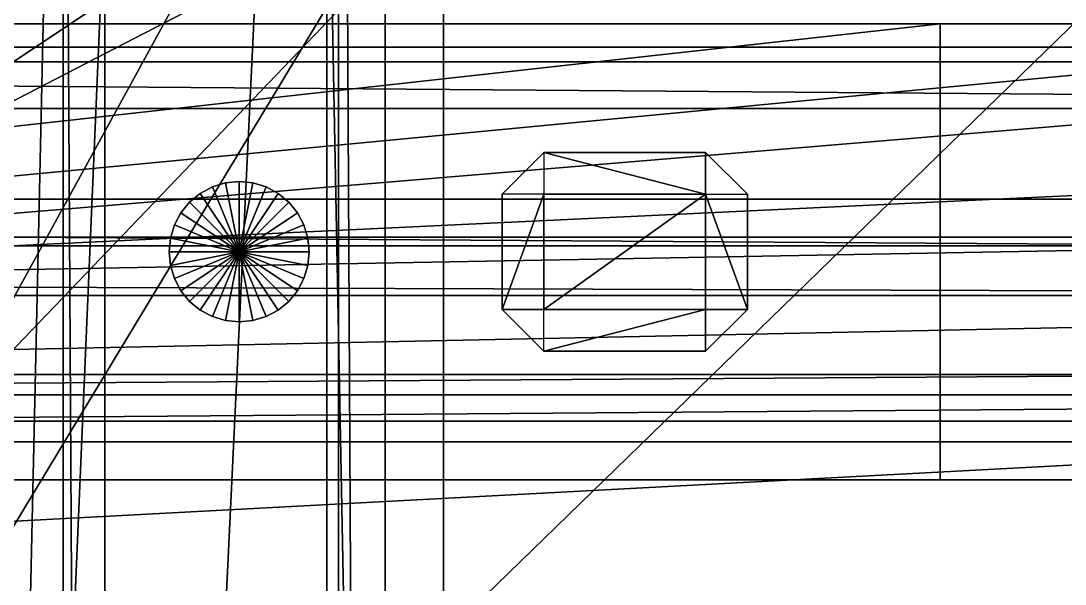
# Model space of a CAD drawing. Header units: millimetres. Extents: x -18 to 4450, y -985 to 970.
# Drawn here: x 3047.6 to 3226.4, y 373.1 to 469.5 of the extents above; entities that cross this region are included whole.
import ezdxf

# ---------------------------------------------------------------- set-up
doc = ezdxf.new("R2010")
doc.units = ezdxf.units.MM
for name, color, linetype in [('as_fitted_routes__j40_rt_028_p_clips_tabs_grommets_and_loom_guards_shared_route_support_9_clip', 9, 'CONTINUOUS'), ('body__floor_cross_pressing_6', 40, 'CONTINUOUS'), ('body__floor_pan', 40, 'CONTINUOUS'), ('body__rear_floor_longitudinal_rib_5', 40, 'CONTINUOUS'), ('body__rear_load_floor', 40, 'CONTINUOUS'), ('body__right_rear_inner_wheel_tub', 40, 'CONTINUOUS'), ('chassis__right_frame_rail', 251, 'CONTINUOUS'), ('fuel_system__fuel_tank_retaining_strap_2', 9, 'CONTINUOUS'), ('fuel_system__rear_underfloor_fuel_tank', 3, 'CONTINUOUS'), ('hard_top__white_hardtop_crowned_roof_skin', 7, 'CONTINUOUS'), ('hard_top__white_hardtop_roof', 7, 'CONTINUOUS'), ('interior__rear_bench_base', 30, 'CONTINUOUS'), ('interior__rear_bench_seat_seam', 250, 'CONTINUOUS'), ('interior__rear_floor_mat', 250, 'CONTINUOUS'), ('running_gear__rear_axle_tube', 9, 'CONTINUOUS'), ('running_gear__rear_right_leaf_spring', 250, 'CONTINUOUS'), ('running_gear__rear_right_leaf_spring_layer_1', 250, 'CONTINUOUS'), ('running_gear__rear_right_leaf_spring_layer_2', 250, 'CONTINUOUS'), ('running_gear__rear_right_leaf_spring_layer_3', 250, 'CONTINUOUS'), ('running_gear__rear_right_u_bolt_2', 9, 'CONTINUOUS')]:
    doc.layers.add(name, color=color, linetype=linetype)

msp = doc.modelspace()

# ---------------------------------------------------------------- linework, layer by layer
at = {"layer": 'as_fitted_routes__j40_rt_028_p_clips_tabs_grommets_and_loom_guards_shared_route_support_9_clip'}
for points in [[(3130.000114, 439.859986, 627.139986), (3137.140036, 446.999997, 627.139986), (3137.140036, 446.999997, 646.860003)], [(3130.000114, 439.859986, 627.139986), (3137.140036, 446.999997, 646.860003), (3130.000114, 439.859986, 646.860003)], [(3130.000114, 439.859986, 627.139986), (3137.140036, 446.999997, 627.139986), (3137.140036, 439.859986, 620.000005)], [(3130.000114, 439.859986, 646.860003), (3137.140036, 446.999997, 646.860003), (3137.140036, 439.859986, 653.999984)], [(3137.140036, 446.999997, 627.139986), (3137.140036, 446.999997, 646.860003), (3164.86001, 446.999997, 646.860003)], [(3137.140036, 446.999997, 627.139986), (3164.86001, 446.999997, 646.860003), (3164.86001, 446.999997, 627.139986)], [(3137.140036, 446.999997, 627.139986), (3137.140036, 439.859986, 620.000005), (3164.86001, 439.859986, 620.000005)], [(3137.140036, 446.999997, 627.139986), (3164.86001, 439.859986, 620.000005), (3164.86001, 446.999997, 627.139986)], [(3137.140036, 446.999997, 646.860003), (3137.140036, 439.859986, 653.999984), (3164.86001, 439.859986, 653.999984)], [(3137.140036, 446.999997, 646.860003), (3164.86001, 439.859986, 653.999984), (3164.86001, 446.999997, 646.860003)], [(3171.999931, 439.859986, 627.139986), (3164.86001, 446.999997, 627.139986), (3164.86001, 446.999997, 646.860003)], [(3171.999931, 439.859986, 627.139986), (3164.86001, 446.999997, 646.860003), (3171.999931, 439.859986, 646.860003)], [(3171.999931, 439.859986, 627.139986), (3164.86001, 446.999997, 627.139986), (3164.86001, 439.859986, 620.000005)], [(3171.999931, 439.859986, 646.860003), (3164.86001, 446.999997, 646.860003), (3164.86001, 439.859986, 653.999984)], [(3130.000114, 420.139998, 627.139986), (3130.000114, 420.139998, 646.860003), (3130.000114, 439.859986, 646.860003)], [(3130.000114, 420.139998, 627.139986), (3130.000114, 439.859986, 646.860003), (3130.000114, 439.859986, 627.139986)], [(3130.000114, 420.139998, 627.139986), (3137.140036, 420.139998, 620.000005), (3137.140036, 439.859986, 620.000005)], [(3130.000114, 420.139998, 627.139986), (3137.140036, 439.859986, 620.000005), (3130.000114, 439.859986, 627.139986)], [(3130.000114, 420.139998, 646.860003), (3137.140036, 420.139998, 653.999984), (3137.140036, 439.859986, 653.999984)], [(3130.000114, 420.139998, 646.860003), (3137.140036, 439.859986, 653.999984), (3130.000114, 439.859986, 646.860003)], [(3137.140036, 420.139998, 653.999984), (3164.86001, 420.139998, 653.999984), (3164.86001, 439.859986, 653.999984)], [(3137.140036, 420.139998, 653.999984), (3164.86001, 439.859986, 653.999984), (3137.140036, 439.859986, 653.999984)], [(3137.140036, 420.139998, 620.000005), (3137.140036, 439.859986, 620.000005), (3164.86001, 439.859986, 620.000005)], [(3137.140036, 420.139998, 620.000005), (3164.86001, 439.859986, 620.000005), (3164.86001, 420.139998, 620.000005)], [(3171.999931, 420.139998, 627.139986), (3164.86001, 420.139998, 620.000005), (3164.86001, 439.859986, 620.000005)], [(3171.999931, 420.139998, 627.139986), (3164.86001, 439.859986, 620.000005), (3171.999931, 439.859986, 627.139986)], [(3171.999931, 420.139998, 646.860003), (3164.86001, 420.139998, 653.999984), (3164.86001, 439.859986, 653.999984)], [(3171.999931, 420.139998, 646.860003), (3164.86001, 439.859986, 653.999984), (3171.999931, 439.859986, 646.860003)], [(3171.999931, 420.139998, 627.139986), (3171.999931, 439.859986, 627.139986), (3171.999931, 439.859986, 646.860003)], [(3171.999931, 420.139998, 627.139986), (3171.999931, 439.859986, 646.860003), (3171.999931, 420.139998, 646.860003)], [(3130.000114, 420.139998, 627.139986), (3137.140036, 412.999988, 627.139986), (3137.140036, 412.999988, 646.860003)], [(3130.000114, 420.139998, 627.139986), (3137.140036, 412.999988, 646.860003), (3130.000114, 420.139998, 646.860003)], [(3130.000114, 420.139998, 627.139986), (3137.140036, 412.999988, 627.139986), (3137.140036, 420.139998, 620.000005)], [(3130.000114, 420.139998, 646.860003), (3137.140036, 412.999988, 646.860003), (3137.140036, 420.139998, 653.999984)], [(3137.140036, 412.999988, 627.139986), (3137.140036, 420.139998, 620.000005), (3164.86001, 420.139998, 620.000005)], [(3137.140036, 412.999988, 627.139986), (3164.86001, 420.139998, 620.000005), (3164.86001, 412.999988, 627.139986)], [(3137.140036, 412.999988, 646.860003), (3137.140036, 420.139998, 653.999984), (3164.86001, 420.139998, 653.999984)], [(3137.140036, 412.999988, 646.860003), (3164.86001, 420.139998, 653.999984), (3164.86001, 412.999988, 646.860003)], [(3171.999931, 420.139998, 627.139986), (3164.86001, 412.999988, 627.139986), (3164.86001, 412.999988, 646.860003)], [(3171.999931, 420.139998, 627.139986), (3164.86001, 412.999988, 646.860003), (3171.999931, 420.139998, 646.860003)], [(3171.999931, 420.139998, 627.139986), (3164.86001, 412.999988, 627.139986), (3164.86001, 420.139998, 620.000005)], [(3171.999931, 420.139998, 646.860003), (3164.86001, 412.999988, 646.860003), (3164.86001, 420.139998, 653.999984)], [(3137.140036, 412.999988, 627.139986), (3164.86001, 412.999988, 627.139986), (3164.86001, 412.999988, 646.860003)], [(3137.140036, 412.999988, 627.139986), (3164.86001, 412.999988, 646.860003), (3137.140036, 412.999988, 646.860003)]]:
    msp.add_3dface(points, dxfattribs=at)
at = {"layer": 'body__floor_cross_pressing_6'}
for points in [[(3027.139902, -622.860014, 768.999994), (3054.860115, -622.860014, 768.999994), (3054.860115, 622.860014, 768.999994)], [(3027.139902, -622.860014, 768.999994), (3054.860115, 622.860014, 768.999994), (3027.139902, 622.860014, 768.999994)], [(3027.139902, -622.860014, 735.000014), (3027.139902, 622.860014, 735.000014), (3054.860115, 622.860014, 735.000014)], [(3027.139902, -622.860014, 735.000014), (3054.860115, 622.860014, 735.000014), (3054.860115, -622.860014, 735.000014)], [(3062.000036, -622.860014, 742.139995), (3054.860115, -622.860014, 735.000014), (3054.860115, 622.860014, 735.000014)], [(3062.000036, -622.860014, 742.139995), (3054.860115, 622.860014, 735.000014), (3062.000036, 622.860014, 742.139995)], [(3062.000036, -622.860014, 761.860013), (3054.860115, -622.860014, 768.999994), (3054.860115, 622.860014, 768.999994)], [(3062.000036, -622.860014, 761.860013), (3054.860115, 622.860014, 768.999994), (3062.000036, 622.860014, 761.860013)], [(3062.000036, -622.860014, 742.139995), (3062.000036, 622.860014, 742.139995), (3062.000036, 622.860014, 761.860013)], [(3062.000036, -622.860014, 742.139995), (3062.000036, 622.860014, 761.860013), (3062.000036, -622.860014, 761.860013)]]:
    msp.add_3dface(points, dxfattribs=at)
at = {"layer": 'body__floor_pan'}
for points in [[(901.549995, -653.450012, 670.000017), (3428.450108, -653.450012, 670.000017), (3428.450108, 653.450012, 670.000017)], [(901.549995, -653.450012, 670.000017), (3428.450108, 653.450012, 670.000017), (901.549995, 653.450012, 670.000017)], [(901.549995, -653.450012, 615.00001), (901.549995, 653.450012, 615.00001), (3428.450108, 653.450012, 615.00001)], [(901.549995, -653.450012, 615.00001), (3428.450108, 653.450012, 615.00001), (3428.450108, -653.450012, 615.00001)]]:
    msp.add_3dface(points, dxfattribs=at)
at = {"layer": 'body__rear_floor_longitudinal_rib_5'}
for points in [[(2057.980061, 439.00001, 747.979999), (2057.980061, 439.00001, 774.020016), (3272.020102, 439.00001, 774.020016)], [(2057.980061, 439.00001, 747.979999), (3272.020102, 439.00001, 774.020016), (3272.020102, 439.00001, 747.979999)], [(2057.980061, 439.00001, 747.979999), (2057.980061, 431.019992, 740.00001), (3272.020102, 431.019992, 740.00001)], [(2057.980061, 439.00001, 747.979999), (3272.020102, 431.019992, 740.00001), (3272.020102, 439.00001, 747.979999)], [(2057.980061, 439.00001, 774.020016), (2057.980061, 431.019992, 782.000005), (3272.020102, 431.019992, 782.000005)], [(2057.980061, 439.00001, 774.020016), (3272.020102, 431.019992, 782.000005), (3272.020102, 439.00001, 774.020016)], [(2057.980061, 408.980012, 782.000005), (3272.020102, 408.980012, 782.000005), (3272.020102, 431.019992, 782.000005)], [(2057.980061, 408.980012, 782.000005), (3272.020102, 431.019992, 782.000005), (2057.980061, 431.019992, 782.000005)], [(2057.980061, 408.980012, 740.00001), (2057.980061, 431.019992, 740.00001), (3272.020102, 431.019992, 740.00001)], [(2057.980061, 408.980012, 740.00001), (3272.020102, 431.019992, 740.00001), (3272.020102, 408.980012, 740.00001)], [(2057.980061, 400.999993, 747.979999), (2057.980061, 408.980012, 740.00001), (3272.020102, 408.980012, 740.00001)], [(2057.980061, 400.999993, 747.979999), (3272.020102, 408.980012, 740.00001), (3272.020102, 400.999993, 747.979999)], [(2057.980061, 400.999993, 774.020016), (2057.980061, 408.980012, 782.000005), (3272.020102, 408.980012, 782.000005)], [(2057.980061, 400.999993, 774.020016), (3272.020102, 408.980012, 782.000005), (3272.020102, 400.999993, 774.020016)], [(2057.980061, 400.999993, 747.979999), (3272.020102, 400.999993, 747.979999), (3272.020102, 400.999993, 774.020016)], [(2057.980061, 400.999993, 747.979999), (3272.020102, 400.999993, 774.020016), (2057.980061, 400.999993, 774.020016)]]:
    msp.add_3dface(points, dxfattribs=at)
at = {"layer": 'body__rear_load_floor'}
for points in [[(2068.82, -606.180012, 731.999993), (3231.179953, -606.180012, 731.999993), (3231.179953, 606.180012, 731.999993)], [(2068.82, -606.180012, 731.999993), (3231.179953, 606.180012, 731.999993), (2068.82, 606.180012, 731.999993)], [(2068.82, -606.180012, 689.999998), (2068.82, 606.180012, 689.999998), (3231.179953, 606.180012, 689.999998)], [(2068.82, -606.180012, 689.999998), (3231.179953, 606.180012, 689.999998), (3231.179953, -606.180012, 689.999998)]]:
    msp.add_3dface(points, dxfattribs=at)
at = {"layer": 'body__right_rear_inner_wheel_tub'}
for points in [[(2690.999985, 400.999993, 1139.999986), (3368.999958, 400.999993, 1139.999986), (3368.999958, 609.000027, 1139.999986)], [(2690.999985, 400.999993, 1139.999986), (3368.999958, 609.000027, 1139.999986), (2690.999985, 609.000027, 1139.999986)], [(2690.999985, 400.999993, 754.999995), (2690.999985, 609.000027, 754.999995), (3368.999958, 609.000027, 754.999995)], [(2690.999985, 400.999993, 754.999995), (3368.999958, 609.000027, 754.999995), (3368.999958, 400.999993, 754.999995)], [(2690.999985, 365.00001, 791.000009), (2690.999985, 400.999993, 754.999995), (3368.999958, 400.999993, 754.999995)], [(2690.999985, 365.00001, 791.000009), (3368.999958, 400.999993, 754.999995), (3368.999958, 365.00001, 791.000009)], [(2690.999985, 365.00001, 1103.999972), (2690.999985, 400.999993, 1139.999986), (3368.999958, 400.999993, 1139.999986)], [(2690.999985, 365.00001, 1103.999972), (3368.999958, 400.999993, 1139.999986), (3368.999958, 365.00001, 1103.999972)]]:
    msp.add_3dface(points, dxfattribs=at)
at = {"layer": 'chassis__right_frame_rail'}
for points in [[(370.000005, 432.500005, 439.999998), (370.000005, 432.500005, 540.000021), (3490.00001, 432.500005, 540.000021)], [(370.000005, 432.500005, 439.999998), (3490.00001, 432.500005, 540.000021), (3490.00001, 432.500005, 439.999998)], [(370.000005, 432.500005, 439.999998), (370.000005, 422.500014, 430.000007), (3490.00001, 422.500014, 430.000007)], [(370.000005, 432.500005, 439.999998), (3490.00001, 422.500014, 430.000007), (3490.00001, 432.500005, 439.999998)], [(370.000005, 432.500005, 540.000021), (370.000005, 422.500014, 550.000012), (3490.00001, 422.500014, 550.000012)], [(370.000005, 432.500005, 540.000021), (3490.00001, 422.500014, 550.000012), (3490.00001, 432.500005, 540.000021)], [(370.000005, 357.499987, 550.000012), (3490.00001, 357.499987, 550.000012), (3490.00001, 422.500014, 550.000012)], [(370.000005, 357.499987, 550.000012), (3490.00001, 422.500014, 550.000012), (370.000005, 422.500014, 550.000012)], [(370.000005, 357.499987, 430.000007), (370.000005, 422.500014, 430.000007), (3490.00001, 422.500014, 430.000007)], [(370.000005, 357.499987, 430.000007), (3490.00001, 422.500014, 430.000007), (3490.00001, 357.499987, 430.000007)]]:
    msp.add_3dface(points, dxfattribs=at)
at = {"layer": 'fuel_system__fuel_tank_retaining_strap_2'}
for points in [[(3019.999981, -490.00001, 592.999995), (3062.000036, -490.00001, 592.999995), (3062.000036, 490.00001, 592.999995)], [(3019.999981, -490.00001, 592.999995), (3062.000036, 490.00001, 592.999995), (3019.999981, 490.00001, 592.999995)], [(3019.999981, -490.00001, 555.000007), (3019.999981, 490.00001, 555.000007), (3062.000036, 490.00001, 555.000007)], [(3019.999981, -490.00001, 555.000007), (3062.000036, 490.00001, 555.000007), (3062.000036, -490.00001, 555.000007)], [(3062.000036, -490.00001, 555.000007), (3062.000036, 490.00001, 555.000007), (3062.000036, 490.00001, 592.999995)], [(3062.000036, -490.00001, 555.000007), (3062.000036, 490.00001, 592.999995), (3062.000036, -490.00001, 592.999995)]]:
    msp.add_3dface(points, dxfattribs=at)
at = {"layer": 'fuel_system__rear_underfloor_fuel_tank'}
for points in [[(2869.999886, 465.000004, 405.000001), (2869.999886, 465.000004, 665.000021), (3519.999981, 465.000004, 665.000021)], [(2869.999886, 465.000004, 405.000001), (3519.999981, 465.000004, 665.000021), (3519.999981, 465.000004, 405.000001)], [(2869.999886, -465.000004, 665.000021), (3519.999981, -465.000004, 665.000021), (3519.999981, 465.000004, 665.000021)], [(2869.999886, -465.000004, 665.000021), (3519.999981, 465.000004, 665.000021), (2869.999886, 465.000004, 665.000021)], [(2869.999886, -465.000004, 405.000001), (2869.999886, 465.000004, 405.000001), (3519.999981, 465.000004, 405.000001)], [(2869.999886, -465.000004, 405.000001), (3519.999981, 465.000004, 405.000001), (3519.999981, -465.000004, 405.000001)]]:
    msp.add_3dface(points, dxfattribs=at)
at = {"layer": 'hard_top__white_hardtop_crowned_roof_skin'}
for points in [[(1125, 0, 1932.000041), (3440.000057, 0, 1942.000031), (3440.000057, 759.99999, 1896.000028)], [(1125, 0, 1932.000041), (3440.000057, 759.99999, 1896.000028), (1125, 759.99999, 1886.000037)], [(1125, 0, 1906.000018), (1125, 759.99999, 1860.000014), (3440.000057, 759.99999, 1870.000005)], [(1125, 0, 1906.000018), (3440.000057, 759.99999, 1870.000005), (3440.000057, 0, 1916.000009)]]:
    msp.add_3dface(points, dxfattribs=at)
at = {"layer": 'hard_top__white_hardtop_roof'}
for points in [[(1222.180009, -757.82001, 1896.000028), (3487.81991, -757.82001, 1896.000028), (3487.81991, 757.82001, 1896.000028)], [(1222.180009, -757.82001, 1896.000028), (3487.81991, 757.82001, 1896.000028), (1222.180009, 757.82001, 1896.000028)], [(1222.180009, -757.82001, 1838.000059), (1222.180009, 757.82001, 1838.000059), (3487.81991, 757.82001, 1838.000059)], [(1222.180009, -757.82001, 1838.000059), (3487.81991, 757.82001, 1838.000059), (3487.81991, -757.82001, 1838.000059)]]:
    msp.add_3dface(points, dxfattribs=at)
at = {"layer": 'interior__rear_bench_base'}
for points in [[(2529.999971, -519.999981, 855.000019), (3099.999905, -519.999981, 855.000019), (3099.999905, 519.999981, 855.000019)], [(2529.999971, -519.999981, 855.000019), (3099.999905, 519.999981, 855.000019), (2529.999971, 519.999981, 855.000019)], [(2529.999971, -519.999981, 720.000029), (2529.999971, 519.999981, 720.000029), (3099.999905, 519.999981, 720.000029)], [(2529.999971, -519.999981, 720.000029), (3099.999905, 519.999981, 720.000029), (3099.999905, -519.999981, 720.000029)], [(3119.999886, -519.999981, 740.00001), (3099.999905, -519.999981, 720.000029), (3099.999905, 519.999981, 720.000029)], [(3119.999886, -519.999981, 740.00001), (3099.999905, 519.999981, 720.000029), (3119.999886, 519.999981, 740.00001)], [(3119.999886, -519.999981, 834.999979), (3099.999905, -519.999981, 855.000019), (3099.999905, 519.999981, 855.000019)], [(3119.999886, -519.999981, 834.999979), (3099.999905, 519.999981, 855.000019), (3119.999886, 519.999981, 834.999979)], [(3119.999886, -519.999981, 740.00001), (3119.999886, 519.999981, 740.00001), (3119.999886, 519.999981, 834.999979)], [(3119.999886, -519.999981, 740.00001), (3119.999886, 519.999981, 834.999979), (3119.999886, -519.999981, 834.999979)]]:
    msp.add_3dface(points, dxfattribs=at)
at = {"layer": 'interior__rear_bench_seat_seam'}
for points in [[(2509.99999, -504.999995, 869.000018), (3119.999886, -504.999995, 869.000018), (3119.999886, 504.999995, 869.000018)], [(2509.99999, -504.999995, 869.000018), (3119.999886, 504.999995, 869.000018), (2509.99999, 504.999995, 869.000018)], [(2509.99999, -504.999995, 845.000029), (2509.99999, 504.999995, 845.000029), (3119.999886, 504.999995, 845.000029)], [(2509.99999, -504.999995, 845.000029), (3119.999886, 504.999995, 845.000029), (3119.999886, -504.999995, 845.000029)], [(3119.999886, -504.999995, 845.000029), (3119.999886, 504.999995, 845.000029), (3119.999886, 504.999995, 869.000018)], [(3119.999886, -504.999995, 845.000029), (3119.999886, 504.999995, 869.000018), (3119.999886, -504.999995, 869.000018)]]:
    msp.add_3dface(points, dxfattribs=at)
at = {"layer": 'interior__rear_floor_mat'}
for points in [[(2220.000029, -509.99999, 769.999981), (3269.999981, -509.99999, 769.999981), (3269.999981, 509.99999, 769.999981)], [(2220.000029, -509.99999, 769.999981), (3269.999981, 509.99999, 769.999981), (2220.000029, 509.99999, 769.999981)], [(2220.000029, -509.99999, 748.000026), (2220.000029, 509.99999, 748.000026), (3269.999981, 509.99999, 748.000026)], [(2220.000029, -509.99999, 748.000026), (3269.999981, 509.99999, 748.000026), (3269.999981, -509.99999, 748.000026)]]:
    msp.add_3dface(points, dxfattribs=at)
at = {"layer": 'running_gear__rear_axle_tube'}
for points in [[(3028.000116, -772.000015, 485.000014), (3101.999998, -772.000015, 485.000014), (3101.999998, 772.000015, 485.000014)], [(3028.000116, -772.000015, 485.000014), (3101.999998, 772.000015, 485.000014), (3028.000116, 772.000015, 485.000014)], [(3028.000116, -772.000015, 395.000011), (3028.000116, 772.000015, 395.000011), (3101.999998, 772.000015, 395.000011)], [(3028.000116, -772.000015, 395.000011), (3101.999998, 772.000015, 395.000011), (3101.999998, -772.000015, 395.000011)], [(3109.999895, -772.000015, 402.999997), (3101.999998, -772.000015, 395.000011), (3101.999998, 772.000015, 395.000011)], [(3109.999895, -772.000015, 402.999997), (3101.999998, 772.000015, 395.000011), (3109.999895, 772.000015, 402.999997)], [(3109.999895, -772.000015, 476.999998), (3101.999998, -772.000015, 485.000014), (3101.999998, 772.000015, 485.000014)], [(3109.999895, -772.000015, 476.999998), (3101.999998, 772.000015, 485.000014), (3109.999895, 772.000015, 476.999998)], [(3109.999895, -772.000015, 402.999997), (3109.999895, 772.000015, 402.999997), (3109.999895, 772.000015, 476.999998)], [(3109.999895, -772.000015, 402.999997), (3109.999895, 772.000015, 476.999998), (3109.999895, -772.000015, 476.999998)]]:
    msp.add_3dface(points, dxfattribs=at)
at = {"layer": 'running_gear__rear_right_leaf_spring'}
for points in [[(2507.999897, 462.500006, 342.999995), (2507.999897, 462.500006, 381.999999), (3542.000055, 462.500006, 381.999999)], [(2507.999897, 462.500006, 342.999995), (3542.000055, 462.500006, 381.999999), (3542.000055, 462.500006, 342.999995)], [(2507.999897, 462.500006, 342.999995), (2507.999897, 454.49999, 335.000008), (3542.000055, 454.49999, 335.000008)], [(2507.999897, 462.500006, 342.999995), (3542.000055, 454.49999, 335.000008), (3542.000055, 462.500006, 342.999995)], [(2507.999897, 462.500006, 381.999999), (2507.999897, 454.49999, 389.999986), (3542.000055, 454.49999, 389.999986)], [(2507.999897, 462.500006, 381.999999), (3542.000055, 454.49999, 389.999986), (3542.000055, 462.500006, 381.999999)], [(2507.999897, 405.499995, 389.999986), (3542.000055, 405.499995, 389.999986), (3542.000055, 454.49999, 389.999986)], [(2507.999897, 405.499995, 389.999986), (3542.000055, 454.49999, 389.999986), (2507.999897, 454.49999, 389.999986)], [(2507.999897, 405.499995, 335.000008), (2507.999897, 454.49999, 335.000008), (3542.000055, 454.49999, 335.000008)], [(2507.999897, 405.499995, 335.000008), (3542.000055, 454.49999, 335.000008), (3542.000055, 405.499995, 335.000008)], [(2507.999897, 397.500008, 342.999995), (2507.999897, 405.499995, 335.000008), (3542.000055, 405.499995, 335.000008)], [(2507.999897, 397.500008, 342.999995), (3542.000055, 405.499995, 335.000008), (3542.000055, 397.500008, 342.999995)], [(2507.999897, 397.500008, 381.999999), (2507.999897, 405.499995, 389.999986), (3542.000055, 405.499995, 389.999986)], [(2507.999897, 397.500008, 381.999999), (3542.000055, 405.499995, 389.999986), (3542.000055, 397.500008, 381.999999)], [(2507.999897, 397.500008, 342.999995), (3542.000055, 397.500008, 342.999995), (3542.000055, 397.500008, 381.999999)], [(2507.999897, 397.500008, 342.999995), (3542.000055, 397.500008, 381.999999), (2507.999897, 397.500008, 381.999999)]]:
    msp.add_3dface(points, dxfattribs=at)
at = {"layer": 'running_gear__rear_right_leaf_spring_layer_1'}
for points in [[(2500, 469.000012, 305.000007), (2500, 469.000012, 319.000006), (3434.999943, 469.000012, 319.000006)], [(2500, 469.000012, 305.000007), (3434.999943, 469.000012, 319.000006), (3434.999943, 469.000012, 305.000007)], [(2500, 391.000003, 319.000006), (3434.999943, 391.000003, 319.000006), (3434.999943, 469.000012, 319.000006)], [(2500, 391.000003, 319.000006), (3434.999943, 469.000012, 319.000006), (2500, 469.000012, 319.000006)], [(2500, 391.000003, 305.000007), (2500, 469.000012, 305.000007), (3434.999943, 469.000012, 305.000007)], [(2500, 391.000003, 305.000007), (3434.999943, 469.000012, 305.000007), (3434.999943, 391.000003, 305.000007)], [(2500, 391.000003, 305.000007), (3434.999943, 391.000003, 305.000007), (3434.999943, 391.000003, 319.000006)], [(2500, 391.000003, 305.000007), (3434.999943, 391.000003, 319.000006), (2500, 391.000003, 319.000006)]]:
    msp.add_3dface(points, dxfattribs=at)
at = {"layer": 'running_gear__rear_right_leaf_spring_layer_2'}
for points in [[(2500, 469.000012, 323.000014), (2500, 469.000012, 337.000012), (3319.999933, 469.000012, 337.000012)], [(2500, 469.000012, 323.000014), (3319.999933, 469.000012, 337.000012), (3319.999933, 469.000012, 323.000014)], [(2500, 391.000003, 337.000012), (3319.999933, 391.000003, 337.000012), (3319.999933, 469.000012, 337.000012)], [(2500, 391.000003, 337.000012), (3319.999933, 469.000012, 337.000012), (2500, 469.000012, 337.000012)], [(2500, 391.000003, 323.000014), (2500, 469.000012, 323.000014), (3319.999933, 469.000012, 323.000014)], [(2500, 391.000003, 323.000014), (3319.999933, 469.000012, 323.000014), (3319.999933, 391.000003, 323.000014)], [(2500, 391.000003, 323.000014), (3319.999933, 391.000003, 323.000014), (3319.999933, 391.000003, 337.000012)], [(2500, 391.000003, 323.000014), (3319.999933, 391.000003, 337.000012), (2500, 391.000003, 337.000012)]]:
    msp.add_3dface(points, dxfattribs=at)
at = {"layer": 'running_gear__rear_right_leaf_spring_layer_3'}
for points in [[(2500, 469.000012, 340.999991), (2500, 469.000012, 354.999989), (3204.999924, 469.000012, 354.999989)], [(2500, 469.000012, 340.999991), (3204.999924, 469.000012, 354.999989), (3204.999924, 469.000012, 340.999991)], [(2500, 391.000003, 354.999989), (3204.999924, 391.000003, 354.999989), (3204.999924, 469.000012, 354.999989)], [(2500, 391.000003, 354.999989), (3204.999924, 469.000012, 354.999989), (2500, 469.000012, 354.999989)], [(2500, 391.000003, 340.999991), (2500, 469.000012, 340.999991), (3204.999924, 469.000012, 340.999991)], [(2500, 391.000003, 340.999991), (3204.999924, 469.000012, 340.999991), (3204.999924, 391.000003, 340.999991)], [(3204.999924, 391.000003, 340.999991), (3204.999924, 469.000012, 340.999991), (3204.999924, 469.000012, 354.999989)], [(3204.999924, 391.000003, 340.999991), (3204.999924, 469.000012, 354.999989), (3204.999924, 391.000003, 354.999989)], [(2500, 391.000003, 340.999991), (3204.999924, 391.000003, 340.999991), (3204.999924, 391.000003, 354.999989)], [(2500, 391.000003, 340.999991), (3204.999924, 391.000003, 354.999989), (2500, 391.000003, 354.999989)]]:
    msp.add_3dface(points, dxfattribs=at)
at = {"layer": 'running_gear__rear_right_u_bolt_2'}
for points in [[(3082.659006, 441.769421, 300.000012), (3082.659006, 441.769421, 509.99999), (3080.407858, 441.08656, 509.99999)], [(3082.659006, 441.769421, 300.000012), (3080.407858, 441.08656, 509.99999), (3080.407858, 441.08656, 300.000012)], [(3085.000038, 430.000007, 300.000012), (3080.407858, 441.08656, 300.000012), (3082.659006, 441.769421, 300.000012)], [(3085.000038, 430.000007, 509.99999), (3082.659006, 441.769421, 509.99999), (3080.407858, 441.08656, 509.99999)], [(3085.000038, 442.000002, 300.000012), (3085.000038, 442.000002, 509.99999), (3082.659006, 441.769421, 509.99999)], [(3085.000038, 442.000002, 300.000012), (3082.659006, 441.769421, 509.99999), (3082.659006, 441.769421, 300.000012)], [(3085.000038, 430.000007, 300.000012), (3082.659006, 441.769421, 300.000012), (3085.000038, 442.000002, 300.000012)], [(3085.000038, 430.000007, 509.99999), (3085.000038, 442.000002, 509.99999), (3082.659006, 441.769421, 509.99999)], [(3087.34107, 441.769421, 300.000012), (3087.34107, 441.769421, 509.99999), (3085.000038, 442.000002, 509.99999)], [(3087.34107, 441.769421, 300.000012), (3085.000038, 442.000002, 509.99999), (3085.000038, 442.000002, 300.000012)], [(3085.000038, 430.000007, 300.000012), (3085.000038, 442.000002, 300.000012), (3087.34107, 441.769421, 300.000012)], [(3085.000038, 430.000007, 509.99999), (3087.34107, 441.769421, 509.99999), (3085.000038, 442.000002, 509.99999)], [(3085.000038, 430.000007, 300.000012), (3087.34107, 441.769421, 300.000012), (3089.592218, 441.08656, 300.000012)], [(3085.000038, 430.000007, 509.99999), (3089.592218, 441.08656, 509.99999), (3087.34107, 441.769421, 509.99999)], [(3089.592218, 441.08656, 300.000012), (3089.592218, 441.08656, 509.99999), (3087.34107, 441.769421, 509.99999)], [(3089.592218, 441.08656, 300.000012), (3087.34107, 441.769421, 509.99999), (3087.34107, 441.769421, 300.000012)], [(3078.333139, 439.977646, 300.000012), (3078.333139, 439.977646, 509.99999), (3076.514721, 438.485295, 509.99999)], [(3078.333139, 439.977646, 300.000012), (3076.514721, 438.485295, 509.99999), (3076.514721, 438.485295, 300.000012)], [(3085.000038, 430.000007, 300.000012), (3076.514721, 438.485295, 300.000012), (3078.333139, 439.977646, 300.000012)], [(3085.000038, 430.000007, 509.99999), (3078.333139, 439.977646, 509.99999), (3076.514721, 438.485295, 509.99999)], [(3080.407858, 441.08656, 300.000012), (3080.407858, 441.08656, 509.99999), (3078.333139, 439.977646, 509.99999)], [(3080.407858, 441.08656, 300.000012), (3078.333139, 439.977646, 509.99999), (3078.333139, 439.977646, 300.000012)], [(3085.000038, 430.000007, 300.000012), (3078.333139, 439.977646, 300.000012), (3080.407858, 441.08656, 300.000012)], [(3085.000038, 430.000007, 509.99999), (3080.407858, 441.08656, 509.99999), (3078.333139, 439.977646, 509.99999)], [(3085.000038, 430.000007, 300.000012), (3089.592218, 441.08656, 300.000012), (3091.666937, 439.977646, 300.000012)], [(3085.000038, 430.000007, 509.99999), (3091.666937, 439.977646, 509.99999), (3089.592218, 441.08656, 509.99999)], [(3085.000038, 430.000007, 300.000012), (3091.666937, 439.977646, 300.000012), (3093.485355, 438.485295, 300.000012)], [(3085.000038, 430.000007, 509.99999), (3093.485355, 438.485295, 509.99999), (3091.666937, 439.977646, 509.99999)], [(3091.666937, 439.977646, 300.000012), (3091.666937, 439.977646, 509.99999), (3089.592218, 441.08656, 509.99999)], [(3091.666937, 439.977646, 300.000012), (3089.592218, 441.08656, 509.99999), (3089.592218, 441.08656, 300.000012)], [(3093.485355, 438.485295, 300.000012), (3093.485355, 438.485295, 509.99999), (3091.666937, 439.977646, 509.99999)], [(3093.485355, 438.485295, 300.000012), (3091.666937, 439.977646, 509.99999), (3091.666937, 439.977646, 300.000012)], [(3076.514721, 438.485295, 300.000012), (3076.514721, 438.485295, 509.99999), (3075.022459, 436.666846, 509.99999)], [(3076.514721, 438.485295, 300.000012), (3075.022459, 436.666846, 509.99999), (3075.022459, 436.666846, 300.000012)], [(3085.000038, 430.000007, 300.000012), (3075.022459, 436.666846, 300.000012), (3076.514721, 438.485295, 300.000012)], [(3085.000038, 430.000007, 509.99999), (3076.514721, 438.485295, 509.99999), (3075.022459, 436.666846, 509.99999)], [(3085.000038, 430.000007, 300.000012), (3093.485355, 438.485295, 300.000012), (3094.977617, 436.666846, 300.000012)], [(3085.000038, 430.000007, 509.99999), (3094.977617, 436.666846, 509.99999), (3093.485355, 438.485295, 509.99999)], [(3094.977617, 436.666846, 300.000012), (3094.977617, 436.666846, 509.99999), (3093.485355, 438.485295, 509.99999)], [(3094.977617, 436.666846, 300.000012), (3093.485355, 438.485295, 509.99999), (3093.485355, 438.485295, 300.000012)], [(3075.022459, 436.666846, 300.000012), (3075.022459, 436.666846, 509.99999), (3073.913336, 434.592187, 509.99999)], [(3075.022459, 436.666846, 300.000012), (3073.913336, 434.592187, 509.99999), (3073.913336, 434.592187, 300.000012)], [(3085.000038, 430.000007, 300.000012), (3073.913336, 434.592187, 300.000012), (3075.022459, 436.666846, 300.000012)], [(3085.000038, 430.000007, 509.99999), (3075.022459, 436.666846, 509.99999), (3073.913336, 434.592187, 509.99999)], [(3085.000038, 430.000007, 300.000012), (3094.977617, 436.666846, 300.000012), (3096.086502, 434.592187, 300.000012)], [(3085.000038, 430.000007, 509.99999), (3096.086502, 434.592187, 509.99999), (3094.977617, 436.666846, 509.99999)], [(3096.086502, 434.592187, 300.000012), (3096.086502, 434.592187, 509.99999), (3094.977617, 436.666846, 509.99999)], [(3096.086502, 434.592187, 300.000012), (3094.977617, 436.666846, 509.99999), (3094.977617, 436.666846, 300.000012)], [(3073.913336, 434.592187, 300.000012), (3073.913336, 434.592187, 509.99999), (3073.230505, 432.341069, 509.99999)], [(3073.913336, 434.592187, 300.000012), (3073.230505, 432.341069, 509.99999), (3073.230505, 432.341069, 300.000012)], [(3085.000038, 430.000007, 300.000012), (3073.230505, 432.341069, 300.000012), (3073.913336, 434.592187, 300.000012)], [(3085.000038, 430.000007, 509.99999), (3073.913336, 434.592187, 509.99999), (3073.230505, 432.341069, 509.99999)], [(3085.000038, 430.000007, 300.000012), (3096.086502, 434.592187, 300.000012), (3096.769333, 432.341069, 300.000012)], [(3085.000038, 430.000007, 509.99999), (3096.769333, 432.341069, 509.99999), (3096.086502, 434.592187, 509.99999)], [(3096.769333, 432.341069, 300.000012), (3096.769333, 432.341069, 509.99999), (3096.086502, 434.592187, 509.99999)], [(3096.769333, 432.341069, 300.000012), (3096.086502, 434.592187, 509.99999), (3096.086502, 434.592187, 300.000012)], [(3073.230505, 432.341069, 300.000012), (3073.230505, 432.341069, 509.99999), (3072.999954, 430.000007, 509.99999)], [(3073.230505, 432.341069, 300.000012), (3072.999954, 430.000007, 509.99999), (3072.999954, 430.000007, 300.000012)], [(3085.000038, 430.000007, 300.000012), (3072.999954, 430.000007, 300.000012), (3073.230505, 432.341069, 300.000012)], [(3085.000038, 430.000007, 509.99999), (3073.230505, 432.341069, 509.99999), (3072.999954, 430.000007, 509.99999)], [(3085.000038, 430.000007, 300.000012), (3096.769333, 432.341069, 300.000012), (3096.999884, 430.000007, 300.000012)], [(3085.000038, 430.000007, 509.99999), (3096.999884, 430.000007, 509.99999), (3096.769333, 432.341069, 509.99999)], [(3096.999884, 430.000007, 300.000012), (3096.999884, 430.000007, 509.99999), (3096.769333, 432.341069, 509.99999)], [(3096.999884, 430.000007, 300.000012), (3096.769333, 432.341069, 509.99999), (3096.769333, 432.341069, 300.000012)], [(3072.999954, 430.000007, 300.000012), (3072.999954, 430.000007, 509.99999), (3073.230505, 427.658916, 509.99999)], [(3072.999954, 430.000007, 300.000012), (3073.230505, 427.658916, 509.99999), (3073.230505, 427.658916, 300.000012)], [(3085.000038, 430.000007, 300.000012), (3073.230505, 427.658916, 300.000012), (3072.999954, 430.000007, 300.000012)], [(3085.000038, 430.000007, 509.99999), (3072.999954, 430.000007, 509.99999), (3073.230505, 427.658916, 509.99999)], [(3085.000038, 430.000007, 300.000012), (3073.913336, 425.407797, 300.000012), (3073.230505, 427.658916, 300.000012)], [(3085.000038, 430.000007, 509.99999), (3073.230505, 427.658916, 509.99999), (3073.913336, 425.407797, 509.99999)], [(3085.000038, 430.000007, 300.000012), (3075.022459, 423.333168, 300.000012), (3073.913336, 425.407797, 300.000012)], [(3085.000038, 430.000007, 509.99999), (3073.913336, 425.407797, 509.99999), (3075.022459, 423.333168, 509.99999)], [(3085.000038, 430.000007, 300.000012), (3076.514721, 421.51472, 300.000012), (3075.022459, 423.333168, 300.000012)], [(3085.000038, 430.000007, 509.99999), (3075.022459, 423.333168, 509.99999), (3076.514721, 421.51472, 509.99999)], [(3085.000038, 430.000007, 300.000012), (3078.333139, 420.022368, 300.000012), (3076.514721, 421.51472, 300.000012)], [(3085.000038, 430.000007, 509.99999), (3076.514721, 421.51472, 509.99999), (3078.333139, 420.022368, 509.99999)], [(3085.000038, 430.000007, 300.000012), (3080.407858, 418.913454, 300.000012), (3078.333139, 420.022368, 300.000012)], [(3085.000038, 430.000007, 509.99999), (3078.333139, 420.022368, 509.99999), (3080.407858, 418.913454, 509.99999)], [(3085.000038, 430.000007, 300.000012), (3082.659006, 418.230563, 300.000012), (3080.407858, 418.913454, 300.000012)], [(3085.000038, 430.000007, 509.99999), (3080.407858, 418.913454, 509.99999), (3082.659006, 418.230563, 509.99999)], [(3085.000038, 430.000007, 300.000012), (3085.000038, 418.000013, 300.000012), (3082.659006, 418.230563, 300.000012)], [(3085.000038, 430.000007, 509.99999), (3082.659006, 418.230563, 509.99999), (3085.000038, 418.000013, 509.99999)], [(3085.000038, 430.000007, 300.000012), (3087.34107, 418.230563, 300.000012), (3085.000038, 418.000013, 300.000012)], [(3085.000038, 430.000007, 509.99999), (3085.000038, 418.000013, 509.99999), (3087.34107, 418.230563, 509.99999)], [(3085.000038, 430.000007, 300.000012), (3089.592218, 418.913454, 300.000012), (3087.34107, 418.230563, 300.000012)], [(3085.000038, 430.000007, 509.99999), (3087.34107, 418.230563, 509.99999), (3089.592218, 418.913454, 509.99999)], [(3085.000038, 430.000007, 300.000012), (3091.666937, 420.022368, 300.000012), (3089.592218, 418.913454, 300.000012)], [(3085.000038, 430.000007, 509.99999), (3089.592218, 418.913454, 509.99999), (3091.666937, 420.022368, 509.99999)], [(3085.000038, 430.000007, 300.000012), (3093.485355, 421.51472, 300.000012), (3091.666937, 420.022368, 300.000012)], [(3085.000038, 430.000007, 509.99999), (3091.666937, 420.022368, 509.99999), (3093.485355, 421.51472, 509.99999)], [(3085.000038, 430.000007, 300.000012), (3094.977617, 423.333168, 300.000012), (3093.485355, 421.51472, 300.000012)], [(3085.000038, 430.000007, 509.99999), (3093.485355, 421.51472, 509.99999), (3094.977617, 423.333168, 509.99999)], [(3085.000038, 430.000007, 300.000012), (3096.086502, 425.407797, 300.000012), (3094.977617, 423.333168, 300.000012)], [(3085.000038, 430.000007, 509.99999), (3094.977617, 423.333168, 509.99999), (3096.086502, 425.407797, 509.99999)], [(3085.000038, 430.000007, 300.000012), (3096.769333, 427.658916, 300.000012), (3096.086502, 425.407797, 300.000012)], [(3085.000038, 430.000007, 509.99999), (3096.086502, 425.407797, 509.99999), (3096.769333, 427.658916, 509.99999)], [(3085.000038, 430.000007, 300.000012), (3096.999884, 430.000007, 300.000012), (3096.769333, 427.658916, 300.000012)], [(3085.000038, 430.000007, 509.99999), (3096.769333, 427.658916, 509.99999), (3096.999884, 430.000007, 509.99999)], [(3096.769333, 427.658916, 300.000012), (3096.769333, 427.658916, 509.99999), (3096.999884, 430.000007, 509.99999)], [(3096.769333, 427.658916, 300.000012), (3096.999884, 430.000007, 509.99999), (3096.999884, 430.000007, 300.000012)], [(3073.230505, 427.658916, 300.000012), (3073.230505, 427.658916, 509.99999), (3073.913336, 425.407797, 509.99999)], [(3073.230505, 427.658916, 300.000012), (3073.913336, 425.407797, 509.99999), (3073.913336, 425.407797, 300.000012)], [(3096.086502, 425.407797, 300.000012), (3096.086502, 425.407797, 509.99999), (3096.769333, 427.658916, 509.99999)], [(3096.086502, 425.407797, 300.000012), (3096.769333, 427.658916, 509.99999), (3096.769333, 427.658916, 300.000012)], [(3073.913336, 425.407797, 300.000012), (3073.913336, 425.407797, 509.99999), (3075.022459, 423.333168, 509.99999)], [(3073.913336, 425.407797, 300.000012), (3075.022459, 423.333168, 509.99999), (3075.022459, 423.333168, 300.000012)], [(3094.977617, 423.333168, 300.000012), (3094.977617, 423.333168, 509.99999), (3096.086502, 425.407797, 509.99999)], [(3094.977617, 423.333168, 300.000012), (3096.086502, 425.407797, 509.99999), (3096.086502, 425.407797, 300.000012)], [(3075.022459, 423.333168, 300.000012), (3075.022459, 423.333168, 509.99999), (3076.514721, 421.51472, 509.99999)], [(3075.022459, 423.333168, 300.000012), (3076.514721, 421.51472, 509.99999), (3076.514721, 421.51472, 300.000012)], [(3093.485355, 421.51472, 300.000012), (3093.485355, 421.51472, 509.99999), (3094.977617, 423.333168, 509.99999)], [(3093.485355, 421.51472, 300.000012), (3094.977617, 423.333168, 509.99999), (3094.977617, 423.333168, 300.000012)], [(3076.514721, 421.51472, 300.000012), (3076.514721, 421.51472, 509.99999), (3078.333139, 420.022368, 509.99999)], [(3076.514721, 421.51472, 300.000012), (3078.333139, 420.022368, 509.99999), (3078.333139, 420.022368, 300.000012)], [(3091.666937, 420.022368, 300.000012), (3091.666937, 420.022368, 509.99999), (3093.485355, 421.51472, 509.99999)], [(3091.666937, 420.022368, 300.000012), (3093.485355, 421.51472, 509.99999), (3093.485355, 421.51472, 300.000012)], [(3078.333139, 420.022368, 300.000012), (3078.333139, 420.022368, 509.99999), (3080.407858, 418.913454, 509.99999)], [(3078.333139, 420.022368, 300.000012), (3080.407858, 418.913454, 509.99999), (3080.407858, 418.913454, 300.000012)], [(3080.407858, 418.913454, 300.000012), (3080.407858, 418.913454, 509.99999), (3082.659006, 418.230563, 509.99999)], [(3080.407858, 418.913454, 300.000012), (3082.659006, 418.230563, 509.99999), (3082.659006, 418.230563, 300.000012)], [(3087.34107, 418.230563, 300.000012), (3087.34107, 418.230563, 509.99999), (3089.592218, 418.913454, 509.99999)], [(3087.34107, 418.230563, 300.000012), (3089.592218, 418.913454, 509.99999), (3089.592218, 418.913454, 300.000012)], [(3089.592218, 418.913454, 300.000012), (3089.592218, 418.913454, 509.99999), (3091.666937, 420.022368, 509.99999)], [(3089.592218, 418.913454, 300.000012), (3091.666937, 420.022368, 509.99999), (3091.666937, 420.022368, 300.000012)], [(3082.659006, 418.230563, 300.000012), (3082.659006, 418.230563, 509.99999), (3085.000038, 418.000013, 509.99999)], [(3082.659006, 418.230563, 300.000012), (3085.000038, 418.000013, 509.99999), (3085.000038, 418.000013, 300.000012)], [(3085.000038, 418.000013, 300.000012), (3085.000038, 418.000013, 509.99999), (3087.34107, 418.230563, 509.99999)], [(3085.000038, 418.000013, 300.000012), (3087.34107, 418.230563, 509.99999), (3087.34107, 418.230563, 300.000012)]]:
    msp.add_3dface(points, dxfattribs=at)

doc.saveas('drawing.dxf')
